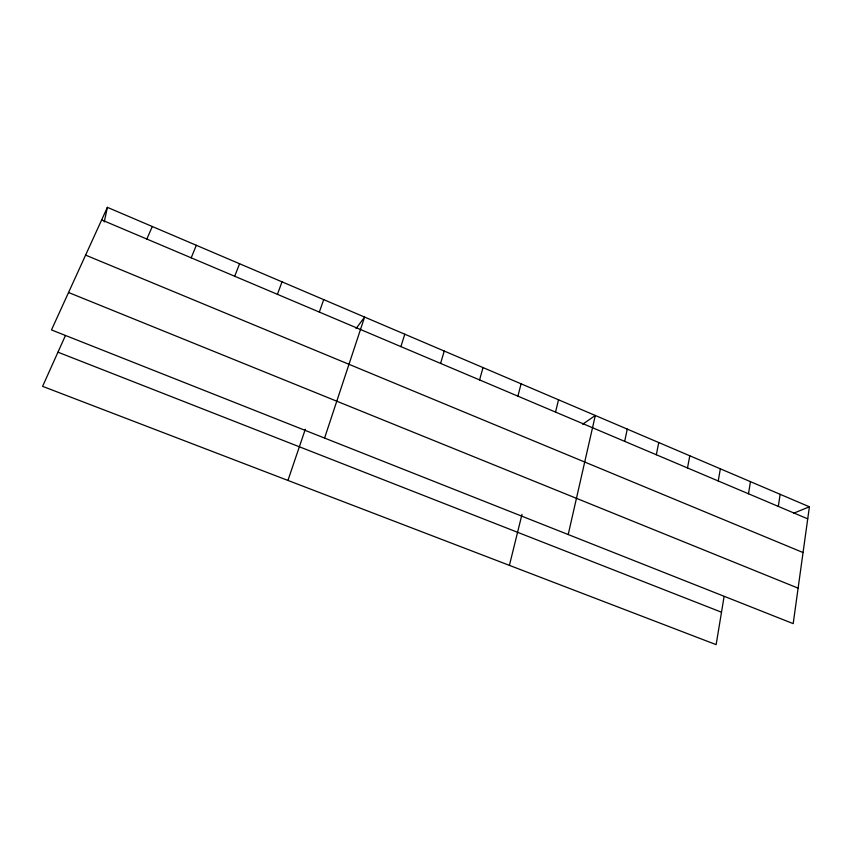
<?xml version="1.0" encoding="UTF-8"?>
<svg xmlns="http://www.w3.org/2000/svg" width="852" height="852" viewBox="0 0 852 852"><rect width="100%" height="100%" fill="white"/><g stroke="black" fill="none" stroke-linecap="round" stroke-linejoin="round"><path stroke-width="1.28" d="M809.4 506.802L793.191 623.632L51.482 329.926L107.384 207.355L809.4 506.802L793.553 513.245M778.323 506.407L780.144 494.32M748.493 493.777L750.463 481.657M724.093 596.538L716.138 644.644L42.6 386.35L65.38 335.656M718.225 480.965L720.355 468.813M687.5 467.961L689.79 455.777M656.317 454.755L658.766 442.539M104.242 221.978L107.384 207.355M624.665 441.347L627.274 429.11M568.209 534.545L595.314 415.478L582.704 424.2M555.536 412.08L558.529 399.79M509.411 565.366L521.988 514.395M517.899 396.148L521.105 383.826M479.591 379.928L483.009 367.574M440.601 363.421L444.243 351.035M400.909 346.615L404.785 334.208M324.58 438.066L364.603 317.072L356.072 328.542M287.933 480.443L305.304 429.27M319.33 312.077L323.696 299.616M277.411 294.334L282.023 281.842M234.705 276.25L239.582 263.737M191.189 257.826L196.343 245.301M146.853 239.05L152.284 226.504M57.957 352.185L721.495 612.205M68.554 292.502L798.111 588.157M85.605 255.121L803.053 552.543M101.654 219.912L807.728 518.857"/></g></svg>
